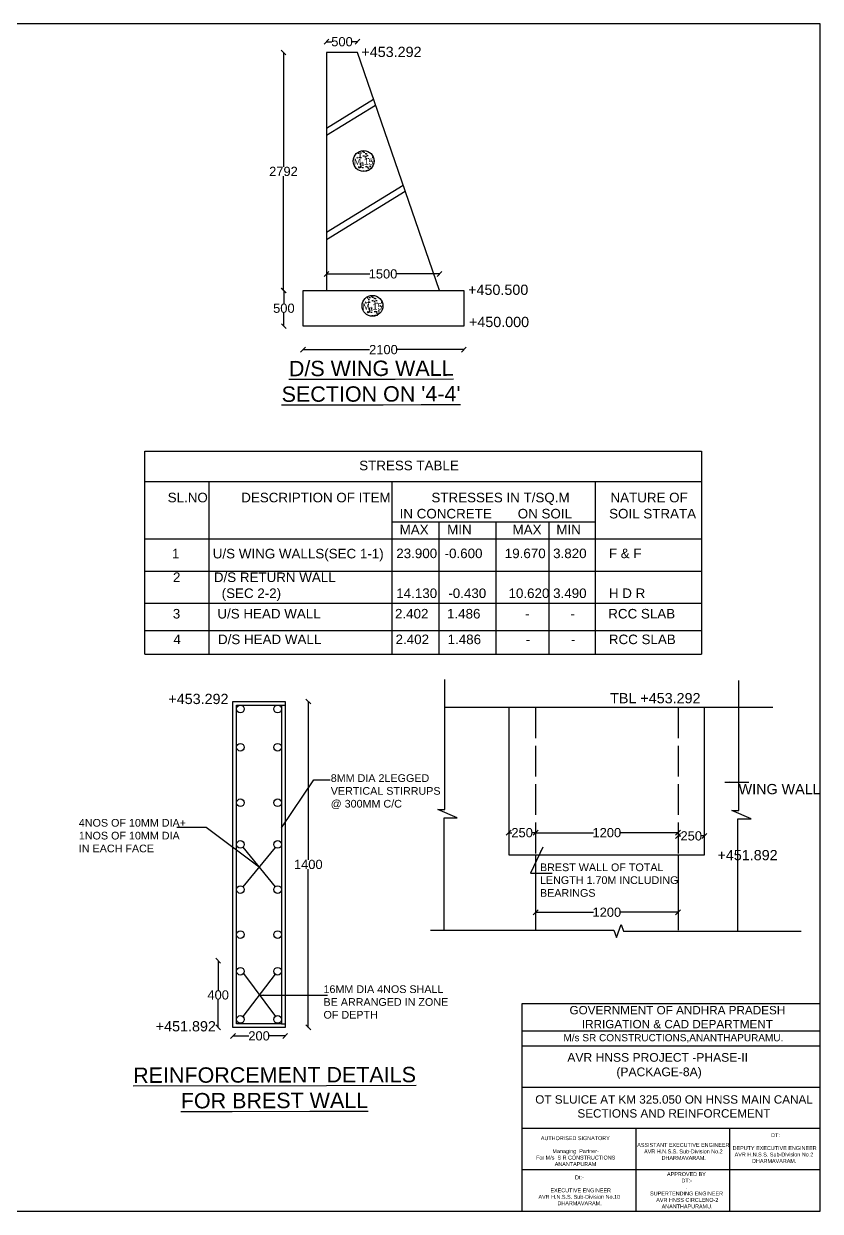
# Model space of a CAD drawing. Header units: millimetres. Extents: x 5124 to 6568637, y 2311 to 91879094.
# Drawn here: x 3790068 to 3805606, y 45930938 to 45954112 of the extents above; entities that cross this region are included whole.
import ezdxf

# ---------------------------------------------------------------- set-up
doc = ezdxf.new("R2010")
doc.units = ezdxf.units.MM
doc.header["$MEASUREMENT"] = 0
doc.linetypes.add('ACAD_ISO02W100', pattern=[15, 12, -3])
for name, color, linetype in [('DIMENSION', 7, 'Continuous'), ('DRAWING', 7, 'Continuous'), ('TEXT', 7, 'Continuous')]:
    doc.layers.add(name, color=color, linetype=linetype)
doc.styles.get("Standard").update_dxf_attribs({"font": 'arial.ttf', "height": 180})
doc.dimstyles.get("Standard").update_dxf_attribs({"dimtxt": 200, "dimasz": 110, "dimexe": 0.18, "dimexo": 0.0625, "dimgap": 0.09, "dimtad": 0, "dimtih": 1, "dimtoh": 1, "dimdec": 0, "dimzin": 0, "dimdsep": 46, "dimtxsty": 'Standard', "dimblk": 'OBLIQUE', "dimcen": 0.09, "dimse1": 1, "dimse2": 1, "dimadec": 0, "dimazin": 0, "dimtfac": 1, "dimtdec": 0, "dimtofl": 0, "dimtmove": 0, "dimatfit": 3, "dimfxl": 1, "dimtolj": 1, "dimtzin": 0, "dimarcsym": 0})
pattern_1 = [(50, (19862.84, 296), (179.31504565, -15.68803375), [18.75, -206.25]), (355, (19862.84, 296), (-34.6878334, 188.0480334), [15, -165]), (100.4514, (19877.79, 294.7), (144.6273454, 172.3598855), [15.9350475, -175.285528]), (46.1842, (19862.84, 346), (266.8102622, -41.3797536), [28.125, -309.375]), (96.6356, (19885.08, 342.55), (233.6656764, 243.5294677), [23.902572, -262.92825]), (351.1842, (19862.84, 346), (233.6654863, 243.5296502), [22.5, -247.5]), (21, (19887.84, 333.5), (149.22676303, -100.65472267), [18.75, -206.25]), (326, (19887.84, 333.5), (60.828833, 181.28751126), [15, -165]), (71.4514, (19900.28, 325.11), (210.05565715, 80.6326242), [15.9350475, -175.285528]), (37.5, (19862.845, 296), (3.03996383, 83.22346346), [0, -163, 0, -167.5, 0, -165.625]), (7.5, (19862.845, 296), (65.76738436, 98.60292797), [0, -95.5, 0, -159.25, 0, -63.125]), (327.5, (19807.095, 296), (133.45560904, -5.63871793), [0, -62.5, 0, -195, 0, -258.75]), (317.5, (19782.1, 296), (145.79654234, 25.02624558), [0, -81.25, 0, -129.5, 0, -183.75])]
pattern_2 = [(50, (20034.84, -2530.5), (179.31504565, -15.68803375), [18.75, -206.25]), (355, (20034.84, -2530.5), (-34.6878334, 188.0480334), [15, -165]), (100.4514, (20049.79, -2531.8), (144.6273454, 172.3598855), [15.9350475, -175.285528]), (46.1842, (20034.84, -2480.5), (266.8102622, -41.3797536), [28.125, -309.375]), (96.6356, (20057.08, -2483.95), (233.6656764, 243.5294677), [23.902572, -262.92825]), (351.1842, (20034.84, -2480.5), (233.6654863, 243.5296502), [22.5, -247.5]), (21, (20059.84, -2493), (149.22676303, -100.65472267), [18.75, -206.25]), (326, (20059.84, -2493), (60.828833, 181.28751126), [15, -165]), (71.4514, (20072.28, -2501.39), (210.05565715, 80.6326242), [15.9350475, -175.285528]), (37.5, (20034.845, -2530.5), (3.03996383, 83.22346346), [0, -163, 0, -167.5, 0, -165.625]), (7.5, (20034.845, -2530.5), (65.76738436, 98.60292797), [0, -95.5, 0, -159.25, 0, -63.125]), (327.5, (19979.095, -2530.5), (133.45560904, -5.63871793), [0, -62.5, 0, -195, 0, -258.75]), (317.5, (19954.1, -2530.5), (145.79654234, 25.02624558), [0, -81.25, 0, -129.5, 0, -183.75])]

# ---------------------------------------------------------------- blocks, each defined once
blk = doc.blocks.new('_Oblique')
at = {"color": 0, "linetype": 'ByBlock', "lineweight": -2}
blk.add_line((-0.5, -0.5), (0.5, 0.5), dxfattribs=at)
blk = doc.blocks.new('*D93')
at = {"layer": 'Defpoints', "color": 0, "linetype": 'Continuous', "transparency": 16777216}
for p in [(3796578, 45953761), (3795974, 45953551), (3796578, 45953551)]:
    blk.add_point(p, dxfattribs=at)
at = {"layer": 'DIMENSION', "color": 0, "linetype": 'Continuous', "lineweight": -2, "transparency": 16777216}
for p, q in [((3795974, 45953761), (3796077, 45953761)), ((3796578, 45953761), (3796474, 45953761))]:
    blk.add_line(p, q, dxfattribs=at)
at = {"layer": 'DIMENSION', "color": 0, "linetype": 'Continuous', "lineweight": -2, "transparency": 16777216, "xscale": 95, "yscale": 95, "zscale": 95, "rotation": 180}
blk.add_blockref('_Oblique', (3795974, 45953761), dxfattribs=at)
at = {"layer": 'DIMENSION', "color": 0, "linetype": 'Continuous', "lineweight": -2, "transparency": 16777216, "xscale": 95, "yscale": 95, "zscale": 95}
blk.add_blockref('_Oblique', (3796578, 45953761), dxfattribs=at)
at = {"layer": 'DIMENSION', "color": 0, "linetype": 'Continuous', "transparency": 16777216, "insert": (3796276, 45953761), "char_height": 180, "attachment_point": 5}
blk.add_mtext('\\A1;500', dxfattribs=at)
blk = doc.blocks.new('*D94')
at = {"layer": 'Defpoints', "color": 0, "linetype": 'Continuous', "transparency": 16777216}
for p in [(3795974, 45953551), (3795134, 45948908), (3795974, 45948908)]:
    blk.add_point(p, dxfattribs=at)
at = {"layer": 'DIMENSION', "color": 0, "linetype": 'Continuous', "lineweight": -2, "transparency": 16777216}
for p, q in [((3795134, 45953551), (3795134, 45951321)), ((3795134, 45948908), (3795134, 45951138))]:
    blk.add_line(p, q, dxfattribs=at)
at = {"layer": 'DIMENSION', "color": 0, "linetype": 'Continuous', "lineweight": -2, "transparency": 16777216, "xscale": 95, "yscale": 95, "zscale": 95}
for p, rotation in [((3795134, 45953551), 90), ((3795134, 45948908), 270)]:
    blk.add_blockref('_Oblique', p, dxfattribs=dict(at, rotation=rotation))
at = {"layer": 'DIMENSION', "color": 0, "linetype": 'Continuous', "transparency": 16777216, "insert": (3795134, 45951230), "char_height": 180, "attachment_point": 5}
blk.add_mtext('\\A1;2792', dxfattribs=at)
blk = doc.blocks.new('*D95')
at = {"layer": 'Defpoints', "color": 0, "linetype": 'Continuous', "transparency": 16777216}
for p in [(3795516, 45948908), (3795142, 45948212), (3795516, 45948212)]:
    blk.add_point(p, dxfattribs=at)
at = {"layer": 'DIMENSION', "color": 0, "linetype": 'Continuous', "lineweight": -2, "transparency": 16777216}
for p, q in [((3795142, 45948908), (3795142, 45948652)), ((3795142, 45948212), (3795142, 45948468))]:
    blk.add_line(p, q, dxfattribs=at)
at = {"layer": 'DIMENSION', "color": 0, "linetype": 'Continuous', "lineweight": -2, "transparency": 16777216, "xscale": 95, "yscale": 95, "zscale": 95}
for p, rotation in [((3795142, 45948908), 90), ((3795142, 45948212), 270)]:
    blk.add_blockref('_Oblique', p, dxfattribs=dict(at, rotation=rotation))
at = {"layer": 'DIMENSION', "color": 0, "linetype": 'Continuous', "transparency": 16777216, "insert": (3795142, 45948560), "char_height": 180, "attachment_point": 5}
blk.add_mtext('\\A1;500', dxfattribs=at)
blk = doc.blocks.new('*D96')
at = {"layer": 'Defpoints', "color": 0, "linetype": 'Continuous', "transparency": 16777216}
for p in [(3798178, 45949230), (3795974, 45948908), (3798178, 45948908)]:
    blk.add_point(p, dxfattribs=at)
at = {"layer": 'DIMENSION', "color": 0, "linetype": 'Continuous', "lineweight": -2, "transparency": 16777216}
for p, q in [((3795974, 45949230), (3796816, 45949230)), ((3798178, 45949230), (3797336, 45949230))]:
    blk.add_line(p, q, dxfattribs=at)
at = {"layer": 'DIMENSION', "color": 0, "linetype": 'Continuous', "lineweight": -2, "transparency": 16777216, "xscale": 95, "yscale": 95, "zscale": 95, "rotation": 180}
blk.add_blockref('_Oblique', (3795974, 45949230), dxfattribs=at)
at = {"layer": 'DIMENSION', "color": 0, "linetype": 'Continuous', "lineweight": -2, "transparency": 16777216, "xscale": 95, "yscale": 95, "zscale": 95}
blk.add_blockref('_Oblique', (3798178, 45949230), dxfattribs=at)
at = {"layer": 'DIMENSION', "color": 0, "linetype": 'Continuous', "transparency": 16777216, "insert": (3797076, 45949230), "char_height": 180, "attachment_point": 5}
blk.add_mtext('\\A1;1500', dxfattribs=at)
blk = doc.blocks.new('*D97')
at = {"layer": 'Defpoints', "color": 0, "linetype": 'Continuous', "transparency": 16777216}
for p in [(3795516, 45948212), (3798653, 45948212), (3798653, 45947752.5)]:
    blk.add_point(p, dxfattribs=at)
at = {"layer": 'DIMENSION', "color": 0, "linetype": 'Continuous', "lineweight": -2, "transparency": 16777216}
for p, q in [((3795516, 45947752.5), (3796814.41, 45947752.5)), ((3798653, 45947752.5), (3797354.59, 45947752.5))]:
    blk.add_line(p, q, dxfattribs=at)
at = {"layer": 'DIMENSION', "color": 0, "linetype": 'Continuous', "lineweight": -2, "transparency": 16777216, "xscale": 95, "yscale": 95, "zscale": 95, "rotation": 180}
blk.add_blockref('_Oblique', (3795516, 45947752.5), dxfattribs=at)
at = {"layer": 'DIMENSION', "color": 0, "linetype": 'Continuous', "lineweight": -2, "transparency": 16777216, "xscale": 95, "yscale": 95, "zscale": 95}
blk.add_blockref('_Oblique', (3798653, 45947752.5), dxfattribs=at)
at = {"layer": 'DIMENSION', "color": 0, "linetype": 'Continuous', "transparency": 16777216, "insert": (3797084.5, 45947752.5), "char_height": 180, "attachment_point": 5}
blk.add_mtext('\\A1;2100', dxfattribs=at)
blk = doc.blocks.new('*D118')
at = {"layer": 'Defpoints', "color": 0, "linetype": 'Continuous', "transparency": 16777216}
for p in [(3795167, 45940886), (3795167, 45934526), (3795618, 45934526)]:
    blk.add_point(p, dxfattribs=at)
at = {"layer": 'DIMENSION', "color": 0, "linetype": 'Continuous', "lineweight": -2, "transparency": 16777216}
for p, q in [((3795618, 45940886), (3795618, 45937798)), ((3795618, 45934526), (3795618, 45937614))]:
    blk.add_line(p, q, dxfattribs=at)
at = {"layer": 'DIMENSION', "color": 0, "linetype": 'Continuous', "lineweight": -2, "transparency": 16777216, "xscale": 95, "yscale": 95, "zscale": 95}
for p, rotation in [((3795618, 45940886), 90), ((3795618, 45934526), 270)]:
    blk.add_blockref('_Oblique', p, dxfattribs=dict(at, rotation=rotation))
at = {"layer": 'DIMENSION', "color": 0, "linetype": 'Continuous', "transparency": 16777216, "insert": (3795618, 45937706), "char_height": 180, "attachment_point": 5}
blk.add_mtext('\\A1;1400', dxfattribs=at)
blk = doc.blocks.new('*D119')
at = {"layer": 'Defpoints', "color": 0, "linetype": 'Continuous', "transparency": 16777216}
for p in [(3794220, 45935828), (3793860, 45934526), (3794220, 45934526)]:
    blk.add_point(p, dxfattribs=at)
at = {"layer": 'DIMENSION', "color": 0, "linetype": 'Continuous', "lineweight": -2, "transparency": 16777216}
for p, q in [((3793860, 45935828), (3793860, 45935251)), ((3793860, 45934526), (3793860, 45935067))]:
    blk.add_line(p, q, dxfattribs=at)
at = {"layer": 'DIMENSION', "color": 0, "linetype": 'Continuous', "lineweight": -2, "transparency": 16777216, "xscale": 95, "yscale": 95, "zscale": 95}
for p, rotation in [((3793860, 45935828), 90), ((3793860, 45934526), 270)]:
    blk.add_blockref('_Oblique', p, dxfattribs=dict(at, rotation=rotation))
at = {"layer": 'DIMENSION', "color": 0, "linetype": 'Continuous', "transparency": 16777216, "insert": (3793860, 45935159), "char_height": 180, "attachment_point": 5}
blk.add_mtext('\\A1;400', dxfattribs=at)
blk = doc.blocks.new('*D120')
at = {"layer": 'Defpoints', "color": 0, "linetype": 'Continuous', "transparency": 16777216}
for p in [(3794148, 45934526), (3795167, 45934526), (3795167, 45934360)]:
    blk.add_point(p, dxfattribs=at)
at = {"layer": 'DIMENSION', "color": 0, "linetype": 'Continuous', "lineweight": -2, "transparency": 16777216}
for p, q in [((3794148, 45934360), (3794458, 45934360)), ((3795167, 45934360), (3794858, 45934360))]:
    blk.add_line(p, q, dxfattribs=at)
at = {"layer": 'DIMENSION', "color": 0, "linetype": 'Continuous', "lineweight": -2, "transparency": 16777216, "xscale": 95, "yscale": 95, "zscale": 95, "rotation": 180}
blk.add_blockref('_Oblique', (3794148, 45934360), dxfattribs=at)
at = {"layer": 'DIMENSION', "color": 0, "linetype": 'Continuous', "lineweight": -2, "transparency": 16777216, "xscale": 95, "yscale": 95, "zscale": 95}
blk.add_blockref('_Oblique', (3795167, 45934360), dxfattribs=at)
at = {"layer": 'DIMENSION', "color": 0, "linetype": 'Continuous', "transparency": 16777216, "insert": (3794658, 45934360), "char_height": 180, "attachment_point": 5}
blk.add_mtext('\\A1;200', dxfattribs=at)
blk = doc.blocks.new('*D121')
at = {"layer": 'Defpoints', "color": 0, "linetype": 'Continuous', "transparency": 16777216}
for p in [(3799529, 45938326), (3799529, 45938326), (3800052, 45938326)]:
    blk.add_point(p, dxfattribs=at)
at = {"layer": 'DIMENSION', "color": 0, "linetype": 'Continuous', "lineweight": -2, "transparency": 16777216}
for p, q in [((3799529, 45938326), (3799590, 45938326)), ((3800052, 45938326), (3799990, 45938326))]:
    blk.add_line(p, q, dxfattribs=at)
at = {"layer": 'DIMENSION', "color": 0, "linetype": 'Continuous', "lineweight": -2, "transparency": 16777216, "xscale": 95, "yscale": 95, "zscale": 95, "rotation": 180}
blk.add_blockref('_Oblique', (3799529, 45938326), dxfattribs=at)
at = {"layer": 'DIMENSION', "color": 0, "linetype": 'Continuous', "lineweight": -2, "transparency": 16777216, "xscale": 95, "yscale": 95, "zscale": 95}
blk.add_blockref('_Oblique', (3800052, 45938326), dxfattribs=at)
at = {"layer": 'DIMENSION', "color": 0, "linetype": 'Continuous', "transparency": 16777216, "insert": (3799790, 45938326), "char_height": 180, "attachment_point": 5}
blk.add_mtext('\\A1;250', dxfattribs=at)
blk = doc.blocks.new('*D122')
at = {"layer": 'Defpoints', "color": 0, "linetype": 'Continuous', "transparency": 16777216}
for p in [(3800052, 45938326), (3802832, 45938326), (3802832, 45938326)]:
    blk.add_point(p, dxfattribs=at)
at = {"layer": 'DIMENSION', "color": 0, "linetype": 'Continuous', "lineweight": -2, "transparency": 16777216}
for p, q in [((3800052, 45938326), (3801182, 45938326)), ((3802832, 45938326), (3801702, 45938326))]:
    blk.add_line(p, q, dxfattribs=at)
at = {"layer": 'DIMENSION', "color": 0, "linetype": 'Continuous', "lineweight": -2, "transparency": 16777216, "xscale": 95, "yscale": 95, "zscale": 95, "rotation": 180}
blk.add_blockref('_Oblique', (3800052, 45938326), dxfattribs=at)
at = {"layer": 'DIMENSION', "color": 0, "linetype": 'Continuous', "lineweight": -2, "transparency": 16777216, "xscale": 95, "yscale": 95, "zscale": 95}
blk.add_blockref('_Oblique', (3802832, 45938326), dxfattribs=at)
at = {"layer": 'DIMENSION', "color": 0, "linetype": 'Continuous', "transparency": 16777216, "insert": (3801442, 45938326), "char_height": 180, "attachment_point": 5}
blk.add_mtext('\\A1;1200', dxfattribs=at)
blk = doc.blocks.new('*D123')
at = {"layer": 'Defpoints', "color": 0, "linetype": 'Continuous', "transparency": 16777216}
for p in [(3802832, 45938326), (3803346, 45938326), (3803346, 45938263)]:
    blk.add_point(p, dxfattribs=at)
at = {"layer": 'DIMENSION', "color": 0, "linetype": 'Continuous', "lineweight": -2, "transparency": 16777216}
for p, q in [((3802832, 45938263), (3802889, 45938263)), ((3803346, 45938263), (3803289, 45938263))]:
    blk.add_line(p, q, dxfattribs=at)
at = {"layer": 'DIMENSION', "color": 0, "linetype": 'Continuous', "lineweight": -2, "transparency": 16777216, "xscale": 95, "yscale": 95, "zscale": 95, "rotation": 180}
blk.add_blockref('_Oblique', (3802832, 45938263), dxfattribs=at)
at = {"layer": 'DIMENSION', "color": 0, "linetype": 'Continuous', "lineweight": -2, "transparency": 16777216, "xscale": 95, "yscale": 95, "zscale": 95}
blk.add_blockref('_Oblique', (3803346, 45938263), dxfattribs=at)
at = {"layer": 'DIMENSION', "color": 0, "linetype": 'Continuous', "transparency": 16777216, "insert": (3803089, 45938263), "char_height": 180, "attachment_point": 5}
blk.add_mtext('\\A1;250', dxfattribs=at)
blk = doc.blocks.new('*D124')
at = {"layer": 'Defpoints', "color": 0, "linetype": 'Continuous', "transparency": 16777216}
for p in [(3800052, 45936773), (3802832, 45936773), (3802832, 45936773)]:
    blk.add_point(p, dxfattribs=at)
at = {"layer": 'DIMENSION', "color": 0, "linetype": 'Continuous', "lineweight": -2, "transparency": 16777216}
for p, q in [((3800052, 45936773), (3801182, 45936773)), ((3802832, 45936773), (3801702, 45936773))]:
    blk.add_line(p, q, dxfattribs=at)
at = {"layer": 'DIMENSION', "color": 0, "linetype": 'Continuous', "lineweight": -2, "transparency": 16777216, "xscale": 95, "yscale": 95, "zscale": 95, "rotation": 180}
blk.add_blockref('_Oblique', (3800052, 45936773), dxfattribs=at)
at = {"layer": 'DIMENSION', "color": 0, "linetype": 'Continuous', "lineweight": -2, "transparency": 16777216, "xscale": 95, "yscale": 95, "zscale": 95}
blk.add_blockref('_Oblique', (3802832, 45936773), dxfattribs=at)
at = {"layer": 'DIMENSION', "color": 0, "linetype": 'Continuous', "transparency": 16777216, "insert": (3801442, 45936773), "char_height": 180, "attachment_point": 5}
blk.add_mtext('\\A1;1200', dxfattribs=at)

msp = doc.modelspace()

# ---------------------------------------------------------------- hatches: boundary and pattern name
at = {"layer": 'DRAWING'}
h = msp.add_hatch(dxfattribs=at)
h.set_pattern_fill('AR-CONC,_O', color=256, scale=25)
h.set_pattern_definition(pattern_1)
h.paths.add_polyline_path([(3796698.3, 45951637, 0.4142136), (3796494.8, 45951433.5, 0.4142136), (3796698.3, 45951230)])
h.paths.add_polyline_path([(3796429.4, 45951328.1), (3796919.2, 45951328.1), (3796919.2, 45951511.9), (3796429.4, 45951511.9)], flags=9)
h = msp.add_hatch(dxfattribs=at)
h.set_pattern_fill('AR-CONC,_O', color=256, scale=25)
h.set_pattern_definition(pattern_1)
h.paths.add_polyline_path([(3796698.3, 45951637), (3796698.3, 45951230, 0.4142136), (3796901.8, 45951433.5, 0.4142136)])
h.paths.add_polyline_path([(3796429.4, 45951328.1), (3796919.2, 45951328.1), (3796919.2, 45951511.9), (3796429.4, 45951511.9)], flags=9)
h = msp.add_hatch(dxfattribs=at)
h.set_pattern_fill('AR-CONC,_O', color=256, scale=25)
h.set_pattern_definition(pattern_2)
h.paths.add_polyline_path([(3796870.3, 45948810.5, 0.4142136), (3796666.8, 45948607, 0.4142136), (3796870.3, 45948403.5)])
h.paths.add_polyline_path([(3796601.4, 45948501.6), (3797091.2, 45948501.6), (3797091.2, 45948685.4), (3796601.4, 45948685.4)], flags=9)
h = msp.add_hatch(dxfattribs=at)
h.set_pattern_fill('AR-CONC,_O', color=256, scale=25)
h.set_pattern_definition(pattern_2)
h.paths.add_polyline_path([(3796870.3, 45948810.5), (3796870.3, 45948403.5, 0.4142136), (3797073.8, 45948607, 0.4142136)])
h.paths.add_polyline_path([(3796601.4, 45948501.6), (3797091.2, 45948501.6), (3797091.2, 45948685.4), (3796601.4, 45948685.4)], flags=9)

# ---------------------------------------------------------------- linework, layer by layer
at = {"layer": 'DRAWING', "color": 0, "linetype": 'Continuous'}
for points in [[(3805605.5, 45954112.5), (3773691, 45954112.5), (3773691, 45930938.5), (3805605.5, 45930938.5)], [(3795973.5, 45948908), (3798178.5, 45948908), (3796578, 45953551), (3795973.5, 45953551)], [(3795516, 45948908), (3798653, 45948908), (3798653, 45948212), (3795516, 45948212)], [(3794148.5, 45940886), (3795167, 45940886), (3795167, 45934525.5), (3794148.5, 45934525.5)], [(3794220.5, 45940814), (3795095, 45940814), (3795095, 45934597.5), (3794220.5, 45934597.5)]]:
    msp.add_lwpolyline(points, close=True, dxfattribs=at)
for points in [[(3795973.5, 45952077), (3796892.1, 45952639.9)], [(3795973.5, 45951935), (3796932.5, 45952522.7)], [(3795973.5, 45950043.5), (3797470.8, 45950961.1)], [(3795973.5, 45949901.5), (3797511.2, 45950843.9)], [(3798266.5, 45936423), (3798266.5, 45938614), (3798525, 45938614), (3798144, 45938776), (3798283.5, 45938776), (3798283.5, 45941314.5)], [(3804001, 45936403.5), (3804001, 45938594.5), (3804259.5, 45938594.5), (3803878.5, 45938756.5), (3804018, 45938756.5), (3804018, 45941295)], [(3795095, 45940814), (3795167, 45940814)], [(3798283.5, 45940773), (3804683, 45940773)], [(3799529, 45940773), (3799529, 45937894), (3803346, 45937894), (3803346, 45940773)], [(3794974.5, 45938039.9), (3794341.6, 45937272.1)], [(3794343.4, 45938042), (3794974.1, 45937272.2)], [(3800051.5, 45937894), (3800051.5, 45936423)], [(3802832.5, 45937894), (3802832.5, 45936423)], [(3797999.5, 45936423), (3801577, 45936423), (3801629, 45936280), (3801719.5, 45936535), (3801765.5, 45936403.5), (3805232, 45936403.5)], [(3794973, 45935565.2), (3794339.6, 45934740.7)], [(3794355.6, 45935579.7), (3794976.9, 45934741.4)], [(3795095, 45934597.5), (3795167, 45934597.5)]]:
    msp.add_lwpolyline(points, dxfattribs=at)
at = {"layer": 'DRAWING', "color": 0, "linetype": 'ACAD_ISO02W100', "ltscale": 50}
for points in [[(3800051.5, 45940773), (3800051.5, 45937894)], [(3802832.5, 45940773), (3802832.5, 45937894)]]:
    msp.add_lwpolyline(points, dxfattribs=at)
at = {"layer": 'DRAWING', "color": 0, "linetype": 'Continuous'}
for centre, radius in [((3796698.3, 45951433.5), 203.5), ((3796870.3, 45948607), 203.5), ((3794294.5, 45940740), 74), ((3795021, 45940740), 74), ((3794294.5, 45939993), 74), ((3795021, 45939993), 74), ((3794294.5, 45938910.5), 74), ((3795021, 45938910.5), 74), ((3794294.5, 45938097.5), 74), ((3795021, 45938097.5), 74), ((3794294.5, 45937215), 74), ((3795021, 45937215), 74), ((3794294.5, 45936338), 74), ((3795021, 45936338), 74), ((3794294.5, 45935621.5), 74), ((3795021, 45935621.5), 74), ((3794294.5, 45934682), 74), ((3795021, 45934682), 74)]:
    msp.add_circle(centre, radius, dxfattribs=at)
at = {"layer": 'TEXT', "linetype": 'Continuous'}
for p, q in [((3792427.5, 45941807.5), (3792427.5, 45945770.5)), ((3792427.5, 45945770.5), (3803291.5, 45945770.5)), ((3803291.5, 45945770.5), (3803291.5, 45941807.5)), ((3801213.2, 45945176.5), (3801213.2, 45941807.5))]:
    msp.add_line(p, q, dxfattribs=at)
for points in [[(3792427.5, 45945176.5), (3803291.5, 45945176.5)], [(3793678.7, 45945176.5), (3793678.7, 45941807.5)], [(3797248.4, 45945176.5), (3797248.4, 45941807.5)], [(3797248.4, 45944392.3), (3801213.2, 45944392.3)], [(3798163.2, 45944392.3), (3798163.2, 45941807.5)], [(3799278.6, 45944392.3), (3799278.6, 45941807.5)], [(3800312.1, 45944392.3), (3800312.1, 45941807.5)], [(3792427.5, 45944058), (3803291.5, 45944058)], [(3792427.5, 45943429), (3803291.5, 45943429)], [(3792427.5, 45942807.2), (3803291.5, 45942807.2)], [(3792427.5, 45942273), (3803291.5, 45942273)], [(3792427.5, 45941807.5), (3803291.5, 45941807.5)], [(3799783.6, 45934988.5), (3799783.6, 45930938.5), (3805605.5, 45930938.5), (3805605.5, 45934988.5)], [(3805605.5, 45934988.5), (3799783.6, 45934988.5)], [(3805605.5, 45934453.1), (3799783.6, 45934453.1)], [(3805605.5, 45934161.7), (3799783.6, 45934161.7)], [(3805605.5, 45933351.1), (3799783.6, 45933351.1)], [(3805605.5, 45932554.6), (3799783.6, 45932554.6)], [(3802009.5, 45932554.6), (3802009.5, 45930938.5)], [(3803834, 45932554.6), (3803834, 45930938.5)], [(3805605.5, 45931748.5), (3799783.6, 45931748.5)]]:
    msp.add_lwpolyline(points, dxfattribs=at)

# ---------------------------------------------------------------- texts
at = {"layer": 'TEXT'}
for s, height, p in [(' +453.292', 200, (3796576.8, 45953463.3)), (' M-15', 120, (3796460.1, 45951360.7)), (' +450.500', 200, (3798659.5, 45948821.3)), (' M-15', 120, (3796632.1, 45948534.2)), (' +450.000', 200, (3798675.2, 45948193.1)), (' +453.292', 200, (3792811, 45940836.1)), (' TBL +453.292', 200, (3801429, 45940851.1)), ('WING WALL', 200, (3804014, 45939077.1)), (' +451.892', 200, (3803523.5, 45937788.6)), (' +451.892', 200, (3792565, 45934448.1))]:
    msp.add_text(s, height=height, dxfattribs=at).set_placement(p)
at = {"layer": 'TEXT', "linetype": 'Continuous'}
for s, height, p in [('STRESS TABLE', 186.74, (3796611.5, 45945399.1)), (' SL.NO         DESCRIPTION OF ITEM           STRESSES IN T/SQ.M           NATURE OF ', 186.74, (3792802.9, 45944773.3)), ('                                                            IN CONCRETE       ON SOIL          SOIL STRATA', 186.7402, (3793052, 45944458.7)), ('                                                            MAX     MIN           MAX    MIN', 186.74, (3793052, 45944147.5)), ('1         U/S WING WALLS(SEC 1-1)', 186.74, (3792957.9, 45943678.8)), ('                                                            23.900  -0.600      19.670  3.820      F & F', 186.7402, (3792986.3, 45943683.5)), ('2         D/S RETURN WALL  ', 186.74, (3792978.7, 45943217.5)), ('             (SEC 2-2)                               14.130   -0.430      10.620 3.490      H D R', 186.74, (3792986.3, 45942905.5)), ('3          U/S HEAD WALL                    2.402     1.486            -           -         RCC SLAB', 186.7402, (3792975.4, 45942506)), ('4          D/S HEAD WALL                    2.402     1.486            -           -         RCC SLAB', 186.7402, (3792987.1, 45942005.4))]:
    msp.add_text(s, height=height, dxfattribs=at).set_placement(p)
at = {"layer": 'TEXT', "char_height": 300, "attachment_point": 1, "rotation": 0.1412}
for s, insert, width in [("\\pi616.25;{\\LD/S WING WALL \\P\\pi473.51;SECTION ON '4-4'\\P\\pi2082.9;  }", (3794623, 45947532.5), 4398.658), ('\\pi159.77;{\\LREINFORCEMENT DETAILS \\P\\pi1088.3;FOR BREST WALL}', (3792041.2, 45933742.8), 5783.389)]:
    msp.add_mtext(s, dxfattribs=dict(at, insert=insert, width=width))
at = {"layer": 'TEXT', "color": 0, "linetype": 'Continuous', "char_height": 150, "attachment_point": 1}
for s, insert, width in [('8MM DIA 2LEGGED VERTICAL STIRRUPS @ 300MM C/C', (3796056.7, 45939466.5), 2200.681), ('4NOS OF 10MM DIA+\\P1NOS OF 10MM DIA\\PIN EACH FACE', (3791142, 45938593.7), 2996.565), ('BREST WALL OF TOTAL LENGTH 1.70M INCLUDING BEARINGS', (3800137.9, 45937725.5), 3303.035), ('16MM DIA 4NOS SHALL BE ARRANGED IN ZONE OF DEPTH', (3795914.9, 45935347.5), 2668.758)]:
    msp.add_mtext(s, dxfattribs=dict(at, insert=insert, width=width))
at = {"layer": 'TEXT', "color": 7, "insert": (3802818.5, 45934725.4), "char_height": 163.332, "width": 6407.227, "attachment_point": 5}
msp.add_mtext('GOVERNMENT OF ANDHRA PRADESH\\PIRRIGATION & CAD DEPARTMENT', dxfattribs=at)
at = {"layer": 'TEXT', "attachment_point": 1}
for s, insert, char_height, width in [('\\pi1075.1;M/s SR CONSTRUCTIONS,ANANTHAPURAMU.', (3799519.8, 45934395.9), 140, 6410.677), ('\\pi1559.3;AVR HNSS PROJECT -PHASE-II\\P\\pi2450.7; (PACKAGE-8A)\\P\\pi3278.8; ', (3799112.6, 45934024.9), 168.856, 6623.15), ('\\pi507.74;OT SLUICE AT KM 325.050 ON HNSS MAIN CANAL \\P\\pi1330.2;SECTIONS AND REINFORCEMENT', (3799538.5, 45933201.8), 163.332, 6410.677), ('\\pi1227.3;AUTHORISED SIGNATORY\\P\\pi1899.6;\\P\\pi1452.6;Managing  Partner-\\P\\pi1134.2;For M/s  S R CONSTRUCTIONS\\P\\pi1498.2;ANANTAPURAM', (3798927.7, 45932401.9), 75.691, 3799.148), ('\\pi1899.6;\\P\\P\\pi1001.3;ASSISTANT EXECUTIVE ENGINEER\\P\\pi1135.5;AVR H.N.S.S. Sub-Division No.2\\P\\pi1476.4;DHARMAVARAM.', (3801033.7, 45932522.2), 75.691, 3799.148), ('\\pi1789.7;  DT: \\P\\pi1899.6;\\P\\pi1065.9; DEPUTY EXECUTIVE ENGINEER\\P\\pi1135.5;AVR H.N.S.S. Sub-Division No.2\\P\\pi1476.4;DHARMAVARAM.', (3802799.9, 45932462), 75.691, 3799.148), ('\\pi1820.1;Dt:- \\P\\pi1899.6;\\P\\pi1280.4;  EXECUTIVE ENGINEER\\P\\pi1105.8;AVR H.N.S.S. Sub-Division No.10\\P\\pi1476.4;DHARMAVARAM.', (3799002.2, 45931636.5), 75.691, 3799.148), ('\\pi1521;APPROVED BY\\P\\pi1802.5;DT:-  \\P\\pi1894.3;.  \\P\\pi1191.7;SUPERTENDING ENGINEER                \\P\\pi1282.5; AVR HNSS CIRCLENO-2\\P\\pi0;^I^I^I^I       ANANTHAPURAMU.', (3801094.8, 45931701.9), 75.691, 3799.148)]:
    msp.add_mtext(s, dxfattribs=dict(at, insert=insert, char_height=char_height, width=width))

# ---------------------------------------------------------------- dimensions: what is measured, and where the dimension line sits
at = {"layer": 'DIMENSION', "color": 0, "linetype": 'Continuous'}
for base, p1, p2, text, picture, middle in [((3796578, 45953761), (3795973.5, 45953551), (3796578, 45953551), '500', '*D93', (3796275.8, 45953761)), ((3798178.5, 45949230.1), (3795973.5, 45948908), (3798178.5, 45948908), '1500', '*D96', (3797076, 45949230.1)), ((3798653, 45947752.5), (3795516, 45948212), (3798653, 45948212), '2100', '*D97', (3797084.5, 45947752.5)), ((3799529, 45938326.5), (3800051.5, 45938326.5), (3799529, 45938326.5), '250', '*D121', (3799790.2, 45938326.5)), ((3802832.5, 45938326.5), (3800051.5, 45938326.5), (3802832.5, 45938326.5), '1200', '*D122', (3801442, 45938326.5)), ((3803346, 45938263), (3802832.5, 45938326.5), (3803346, 45938326.5), '250', '*D123', (3803089.2, 45938263)), ((3802832.5, 45936773), (3800051.5, 45936773), (3802832.5, 45936773), '1200', '*D124', (3801442, 45936773)), ((3795167, 45934359.5), (3794148.5, 45934525.5), (3795167, 45934525.5), '200', '*D120', (3794657.8, 45934359.5))]:
    dim = msp.add_linear_dim(base=base, p1=p1, p2=p2, text=text, dimstyle='Standard', override={"dimasz": 95, "dimarcsym": 1}, dxfattribs=at)
    dim.commit()
    dim.dimension.update_dxf_attribs({"geometry": picture, "text_midpoint": middle})
for base, p1, p2, text, picture, middle in [((3795134.5, 45948908), (3795973.5, 45953551), (3795973.5, 45948908), '2792', '*D94', (3795134.5, 45951229.5)), ((3795142, 45948212), (3795516, 45948908), (3795516, 45948212), '500', '*D95', (3795142, 45948560)), ((3795618.5, 45934525.5), (3795167, 45940886), (3795167, 45934525.5), '1400', '*D118', (3795618.5, 45937705.8))]:
    dim = msp.add_linear_dim(base=base, p1=p1, p2=p2, angle=90, text=text, dimstyle='Standard', override={"dimasz": 95, "dimarcsym": 1}, dxfattribs=at)
    dim.commit()
    dim.dimension.update_dxf_attribs({"geometry": picture, "text_midpoint": middle})
dim = msp.add_linear_dim(base=(3793860, 45934525.5), p1=(3794220.5, 45935828), p2=(3794220.5, 45934525.5), angle=90, text='400', dimstyle='Standard', override={"dimasz": 95, "dimarcsym": 1}, dxfattribs=at)
dim.commit()
dim.dimension.update_dxf_attribs({"geometry": '*D119', "text_midpoint": (3793860, 45935159), "dimtype": 160})

# ---------------------------------------------------------------- leaders
at = {"layer": 'DRAWING', "color": 0, "linetype": 'Continuous'}
for points in [[(3795095, 45938418.5), (3795724.5, 45939357.5), (3796045.5, 45939357.5)], [(3803745, 45939311), (3804215, 45939311)], [(3794658.1, 45937656), (3793627.5, 45938425), (3793056, 45938425)], [(3800192, 45938043.5), (3799952.5, 45937535), (3800375.5, 45937535)], [(3794656.3, 45935152.9), (3795991.5, 45935152.9)]]:
    msp.add_leader(points, dimstyle='Standard', override={"dimasz": 95, "dimgap": 0.09, "dimtad": 0, "dimarcsym": 1}, dxfattribs=at)

doc.saveas('drawing.dxf')
